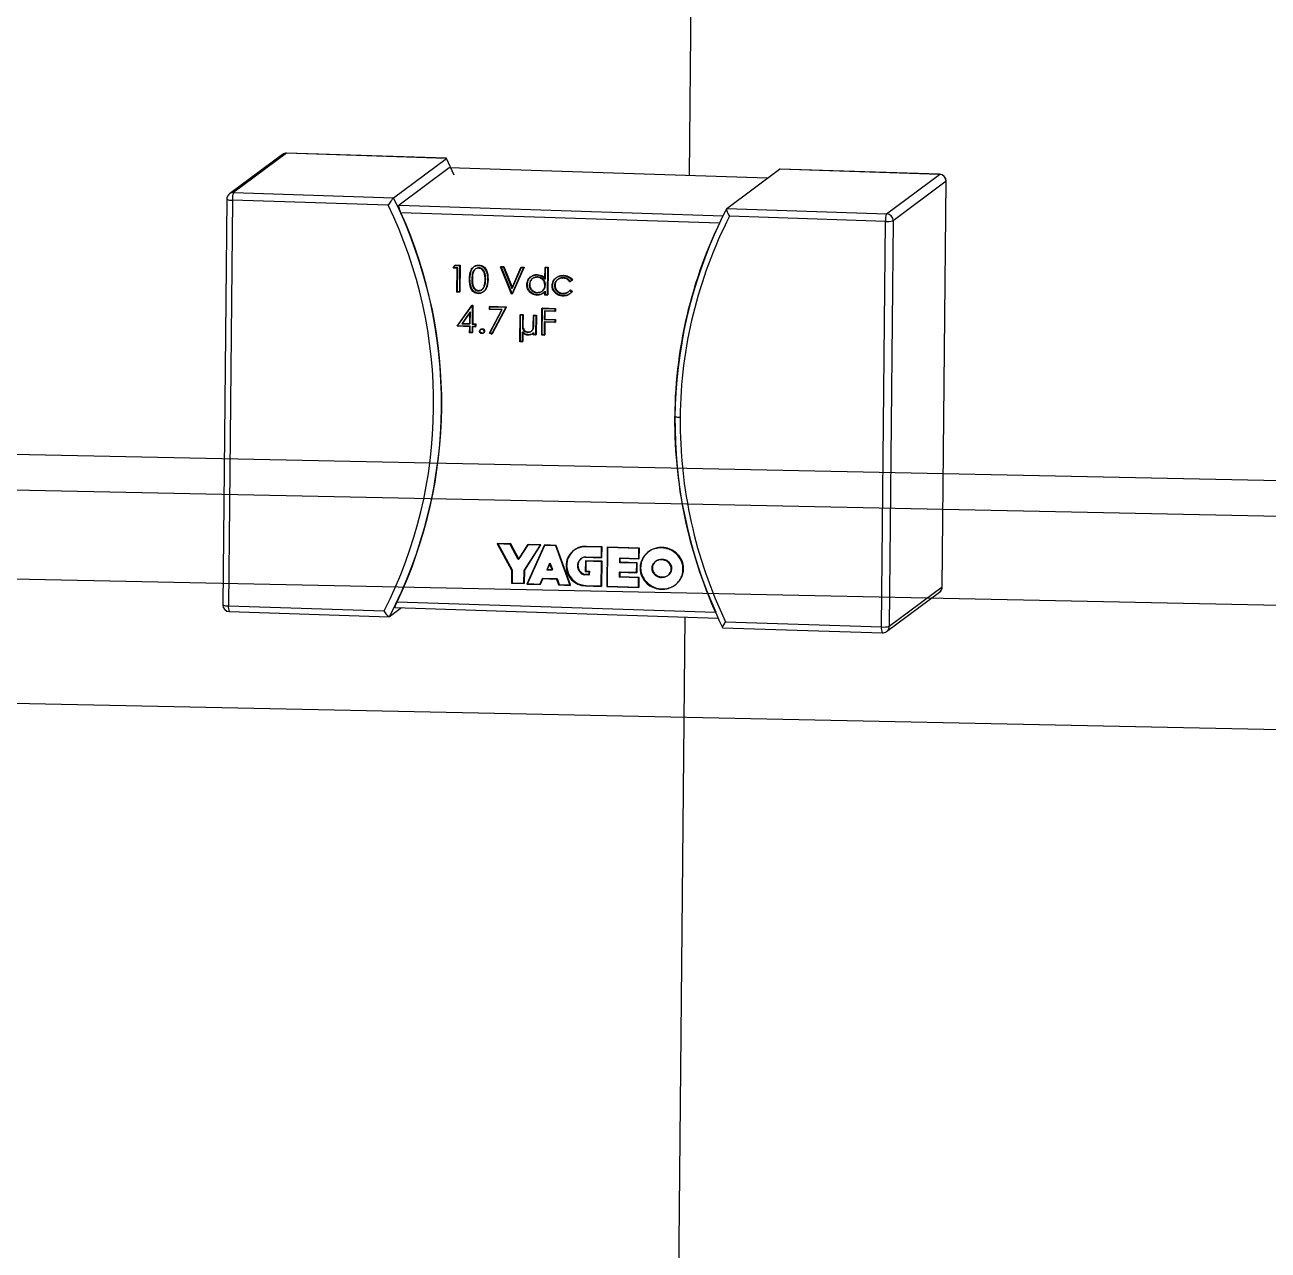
# Model space of a CAD drawing. Header units: millimetres. Extents: x -31.6 to 57.8, y -29 to 41.1.
# Drawn here: x 35.662 to 39.338, y 21.161 to 24.784 of the extents above; entities that cross this region are included whole.
import ezdxf

# ---------------------------------------------------------------- set-up
doc = ezdxf.new("R2010")
doc.units = ezdxf.units.MM

msp = doc.modelspace()

# ---------------------------------------------------------------- linework, layer by layer
at = {"color": 7, "linetype": 'Continuous', "lineweight": 25}
for p, q in [((37.6418, 26.0107), (37.6255, 24.338)), ((36.423, 24.4008), (36.2666, 24.2843)), ((36.4352, 24.4046), (36.2788, 24.2881)), ((36.4356, 24.4048), (36.4352, 24.4046)), ((36.908, 24.3892), (36.4352, 24.4046)), ((36.9084, 24.3894), (36.4356, 24.4048)), ((36.7516, 24.2727), (36.908, 24.3892)), ((36.9311, 24.3394), (36.908, 24.3892)), ((36.9081, 24.3891), (36.908, 24.3892)), ((36.9157, 24.3609), (36.7679, 24.2507)), ((36.9157, 24.3609), (36.9164, 24.3606)), ((37.8569, 24.3303), (36.9157, 24.3609)), ((37.8571, 24.3304), (36.9162, 24.361)), ((37.7367, 24.2406), (37.8931, 24.3572)), ((38.3659, 24.3418), (37.8931, 24.3572)), ((37.8951, 24.3567), (37.8931, 24.3572)), ((38.3664, 24.342), (37.8935, 24.3574)), ((38.2095, 24.2253), (38.3659, 24.3418)), ((38.3659, 24.3418), (38.3664, 24.342)), ((38.3854, 24.3214), (38.229, 24.2048)), ((38.3738, 23.122), (38.3854, 24.3214)), ((38.3741, 23.1224), (38.3857, 24.3218)), ((38.3854, 24.3214), (38.3857, 24.3218)), ((36.2586, 24.2684), (36.2469, 23.069)), ((36.2751, 24.2657), (36.2635, 23.0663)), ((36.7358, 24.2507), (36.2751, 24.2657)), ((36.2788, 24.2881), (36.7516, 24.2727)), ((36.7679, 24.2507), (37.7258, 24.2196)), ((37.715, 24.1974), (36.7736, 24.228)), ((37.7367, 24.2406), (38.2095, 24.2253)), ((38.2059, 24.2029), (37.7452, 24.2179)), ((38.1942, 23.0035), (38.2059, 24.2029)), ((38.229, 24.2048), (38.2174, 23.0054)), ((36.9278, 24.0648), (36.9325, 24.0728)), ((36.9278, 24.0648), (36.9295, 24.0661)), ((36.9399, 24.0644), (36.9278, 24.0648)), ((36.9295, 24.0661), (36.9342, 24.0741)), ((36.9416, 24.0657), (36.9295, 24.0661)), ((36.9325, 24.0728), (36.9342, 24.0741)), ((36.9325, 24.0728), (36.947, 24.0723)), ((36.9342, 24.0741), (36.9488, 24.0736)), ((36.9392, 23.9932), (36.9399, 24.0644)), ((36.9399, 24.0644), (36.9416, 24.0657)), ((36.9409, 23.9945), (36.9416, 24.0657)), ((36.947, 24.0723), (36.9463, 23.993)), ((36.947, 24.0723), (36.9488, 24.0736)), ((36.9488, 24.0736), (36.948, 23.9943)), ((36.9863, 24.0658), (36.9846, 24.0645)), ((36.991, 24.0591), (36.9893, 24.0578)), ((37.0027, 24.0725), (37.0044, 24.0738)), ((37.0029, 24.0644), (37.0046, 24.0657)), ((37.0683, 24.0684), (37.07, 24.0696)), ((37.1009, 23.988), (37.0683, 24.0684)), ((37.0683, 24.0684), (37.0759, 24.0681)), ((37.1026, 23.9893), (37.07, 24.0696)), ((37.07, 24.0696), (37.0776, 24.0694)), ((37.0759, 24.0681), (37.0776, 24.0694)), ((37.0759, 24.0681), (37.1015, 24.0048)), ((37.0776, 24.0694), (37.1032, 24.006)), ((37.1015, 24.0048), (37.1284, 24.0664)), ((37.136, 24.0662), (37.1019, 23.9879)), ((37.1032, 24.006), (37.1301, 24.0677)), ((37.1377, 24.0674), (37.1036, 23.9892)), ((37.1284, 24.0664), (37.1301, 24.0677)), ((37.1284, 24.0664), (37.136, 24.0662)), ((37.1301, 24.0677), (37.1377, 24.0674)), ((37.136, 24.0662), (37.1377, 24.0674)), ((37.1761, 24.0445), (37.1778, 24.0458)), ((37.1993, 24.0315), (37.1996, 24.0661)), ((37.1996, 24.0661), (37.2014, 24.0674)), ((37.1996, 24.0661), (37.2067, 24.0659)), ((37.201, 24.0328), (37.2014, 24.0674)), ((37.2014, 24.0674), (37.2084, 24.0672)), ((37.2067, 24.0659), (37.2059, 23.9846)), ((37.2067, 24.0659), (37.2084, 24.0672)), ((37.2084, 24.0672), (37.2076, 23.9858)), ((37.2529, 24.042), (37.2546, 24.0433)), ((36.976, 24.0317), (36.9777, 24.0329)), ((36.983, 24.0315), (36.9847, 24.0328)), ((37.0193, 24.0104), (37.021, 24.0116)), ((37.0224, 24.0302), (37.0242, 24.0315)), ((37.0295, 24.0299), (37.0312, 24.0312)), ((37.1015, 24.0048), (37.1032, 24.006)), ((37.1456, 24.0157), (37.1473, 24.0169)), ((37.1527, 24.0154), (37.1544, 24.0166)), ((37.1579, 24.0391), (37.1562, 24.0378)), ((37.1625, 24.0337), (37.1608, 24.0324)), ((37.1762, 24.0374), (37.1779, 24.0387)), ((37.1991, 24.0136), (37.2009, 24.0149)), ((37.1993, 24.0315), (37.201, 24.0328)), ((37.2204, 24.0126), (37.2221, 24.0139)), ((37.2274, 24.013), (37.2291, 24.0143)), ((37.233, 24.0366), (37.2313, 24.0353)), ((37.2375, 24.0312), (37.2358, 24.0299)), ((37.2523, 24.0349), (37.254, 24.0362)), ((37.2791, 24.0276), (37.2732, 24.0241)), ((37.2732, 24.0241), (37.2749, 24.0254)), ((37.2808, 24.0289), (37.2749, 24.0254)), ((37.2791, 24.0276), (37.2808, 24.0289)), ((36.9392, 23.9932), (36.9409, 23.9945)), ((36.9463, 23.993), (36.9392, 23.9932)), ((36.948, 23.9943), (36.9409, 23.9945)), ((36.9463, 23.993), (36.948, 23.9943)), ((37.0019, 23.9892), (37.0036, 23.9904)), ((37.0022, 23.9973), (37.0039, 23.9986)), ((37.0127, 24.0008), (37.0144, 24.002)), ((37.0204, 23.9973), (37.0221, 23.9986)), ((37.1009, 23.988), (37.1026, 23.9893)), ((37.1019, 23.9879), (37.1009, 23.988)), ((37.1019, 23.9879), (37.1036, 23.9892)), ((37.1036, 23.9892), (37.1026, 23.9893)), ((37.1753, 23.9845), (37.177, 23.9858)), ((37.1756, 23.9916), (37.1774, 23.9929)), ((37.1913, 23.9967), (37.193, 23.998)), ((37.1937, 23.9899), (37.1954, 23.9912)), ((37.1989, 23.9848), (37.199, 23.9948)), ((37.1989, 23.9848), (37.2006, 23.9861)), ((37.2059, 23.9846), (37.1989, 23.9848)), ((37.199, 23.9948), (37.2007, 23.9961)), ((37.2006, 23.9861), (37.2007, 23.9961)), ((37.2076, 23.9858), (37.2006, 23.9861)), ((37.2059, 23.9846), (37.2076, 23.9858)), ((37.2517, 23.9821), (37.2534, 23.9833)), ((37.2519, 23.9892), (37.2536, 23.9904)), ((37.2681, 23.994), (37.2698, 23.9953)), ((37.27, 23.9863), (37.2718, 23.9876)), ((37.2729, 23.9987), (37.2746, 23.9999)), ((37.2729, 23.9987), (37.2788, 23.9946)), ((37.2746, 23.9999), (37.2805, 23.9958)), ((37.2788, 23.9946), (37.2805, 23.9958)), ((36.9395, 23.8925), (36.9831, 23.9542)), ((36.9412, 23.8938), (36.9848, 23.9555)), ((36.9773, 23.9339), (36.9534, 23.9002)), ((36.979, 23.9352), (36.9552, 23.9015)), ((36.9769, 23.8995), (36.9773, 23.9339)), ((36.9773, 23.9339), (36.979, 23.9352)), ((36.9786, 23.9007), (36.979, 23.9352)), ((36.9831, 23.9542), (36.9848, 23.9555)), ((36.9831, 23.9542), (36.9845, 23.9541)), ((36.9845, 23.9541), (36.984, 23.8992)), ((36.9845, 23.9541), (36.9863, 23.9554)), ((36.9848, 23.9555), (36.9863, 23.9554)), ((36.9863, 23.9554), (36.9857, 23.9005)), ((37.035, 23.9505), (37.0367, 23.9517)), ((37.035, 23.9505), (37.0835, 23.9489)), ((37.035, 23.9423), (37.035, 23.9505)), ((37.035, 23.9423), (37.0367, 23.9436)), ((37.0715, 23.9411), (37.035, 23.9423)), ((37.0352, 23.8725), (37.0715, 23.9411)), ((37.0367, 23.9436), (37.0367, 23.9517)), ((37.0367, 23.9517), (37.0852, 23.9502)), ((37.0732, 23.9424), (37.0367, 23.9436)), ((37.037, 23.8738), (37.0732, 23.9424)), ((37.0835, 23.9489), (37.0413, 23.8689)), ((37.0852, 23.9502), (37.043, 23.8702)), ((37.0715, 23.9411), (37.0732, 23.9424)), ((37.0835, 23.9489), (37.0852, 23.9502)), ((37.1899, 23.8661), (37.1906, 23.9454)), ((37.1906, 23.9454), (37.1923, 23.9467)), ((37.1906, 23.9454), (37.229, 23.9441)), ((37.1916, 23.8674), (37.1923, 23.9467)), ((37.1923, 23.9467), (37.2307, 23.9454)), ((37.1976, 23.937), (37.1974, 23.9126)), ((37.1976, 23.937), (37.1993, 23.9383)), ((37.2289, 23.936), (37.1976, 23.937)), ((37.1993, 23.9383), (37.1991, 23.9139)), ((37.2307, 23.9373), (37.1993, 23.9383)), ((37.229, 23.9441), (37.2289, 23.936)), ((37.2289, 23.936), (37.2307, 23.9373)), ((37.229, 23.9441), (37.2307, 23.9454)), ((37.2307, 23.9454), (37.2307, 23.9373)), ((36.9534, 23.9002), (36.9552, 23.9015)), ((36.9534, 23.9002), (36.9769, 23.8995)), ((36.9552, 23.9015), (36.9786, 23.9007)), ((36.9769, 23.8995), (36.9786, 23.9007)), ((36.984, 23.8992), (36.9857, 23.9005)), ((36.984, 23.8992), (36.9931, 23.8989)), ((36.9857, 23.9005), (36.9948, 23.9002)), ((36.9931, 23.8989), (36.993, 23.8908)), ((36.9931, 23.8989), (36.9948, 23.9002)), ((36.9948, 23.9002), (36.9947, 23.8921)), ((37.125, 23.8468), (37.1258, 23.9261)), ((37.1258, 23.9261), (37.1275, 23.9274)), ((37.1258, 23.9261), (37.1328, 23.9259)), ((37.1267, 23.8481), (37.1275, 23.9274)), ((37.1275, 23.9274), (37.1345, 23.9272)), ((37.1328, 23.9259), (37.1325, 23.8942)), ((37.1325, 23.8942), (37.1342, 23.8955)), ((37.1328, 23.9259), (37.1345, 23.9272)), ((37.1345, 23.9272), (37.1342, 23.8955)), ((37.1649, 23.8938), (37.1652, 23.9249)), ((37.1649, 23.8938), (37.1666, 23.8951)), ((37.1652, 23.9249), (37.1669, 23.9261)), ((37.1652, 23.9249), (37.1722, 23.9246)), ((37.1666, 23.8951), (37.1669, 23.9261)), ((37.1669, 23.9261), (37.1739, 23.9259)), ((37.1722, 23.9246), (37.1717, 23.8667)), ((37.1722, 23.9246), (37.1739, 23.9259)), ((37.1739, 23.9259), (37.1734, 23.868)), ((37.1973, 23.9045), (37.1969, 23.8659)), ((37.1973, 23.9045), (37.199, 23.9058)), ((37.2286, 23.9035), (37.1973, 23.9045)), ((37.1974, 23.9126), (37.1991, 23.9139)), ((37.1974, 23.9126), (37.2287, 23.9116)), ((37.199, 23.9058), (37.1986, 23.8671)), ((37.2303, 23.9048), (37.199, 23.9058)), ((37.1991, 23.9139), (37.2304, 23.9129)), ((37.2287, 23.9116), (37.2286, 23.9035)), ((37.2286, 23.9035), (37.2303, 23.9048)), ((37.2287, 23.9116), (37.2304, 23.9129)), ((37.2304, 23.9129), (37.2303, 23.9048)), ((36.9395, 23.8925), (36.9412, 23.8938)), ((36.9768, 23.8913), (36.9395, 23.8925)), ((36.9786, 23.8926), (36.9412, 23.8938)), ((36.9767, 23.873), (36.9768, 23.8913)), ((36.9767, 23.873), (36.9784, 23.8743)), ((36.9837, 23.8728), (36.9767, 23.873)), ((36.9768, 23.8913), (36.9786, 23.8926)), ((36.9784, 23.8743), (36.9786, 23.8926)), ((36.9855, 23.8741), (36.9784, 23.8743)), ((36.9839, 23.8911), (36.9837, 23.8728)), ((36.9837, 23.8728), (36.9855, 23.8741)), ((36.9839, 23.8911), (36.9856, 23.8924)), ((36.993, 23.8908), (36.9839, 23.8911)), ((36.9856, 23.8924), (36.9855, 23.8741)), ((36.9947, 23.8921), (36.9856, 23.8924)), ((36.993, 23.8908), (36.9947, 23.8921)), ((37.006, 23.8777), (37.0077, 23.8789)), ((37.0101, 23.8839), (37.0083, 23.8826)), ((37.0125, 23.8708), (37.0142, 23.8721)), ((37.0127, 23.8841), (37.0144, 23.8853)), ((37.0168, 23.8723), (37.0185, 23.8736)), ((37.0192, 23.8772), (37.0209, 23.8785)), ((37.0352, 23.8725), (37.037, 23.8738)), ((37.0413, 23.8689), (37.0352, 23.8725)), ((37.043, 23.8702), (37.037, 23.8738)), ((37.0413, 23.8689), (37.043, 23.8702)), ((37.1323, 23.8744), (37.1321, 23.8466)), ((37.1323, 23.8744), (37.134, 23.8757)), ((37.134, 23.8757), (37.1338, 23.8479)), ((37.1484, 23.8664), (37.1502, 23.8677)), ((37.1486, 23.8746), (37.1503, 23.8758)), ((37.1594, 23.8784), (37.1612, 23.8797)), ((37.1613, 23.87), (37.163, 23.8712)), ((37.1646, 23.8669), (37.1647, 23.8732)), ((37.1646, 23.8669), (37.1663, 23.8682)), ((37.1717, 23.8667), (37.1646, 23.8669)), ((37.1647, 23.8732), (37.1664, 23.8745)), ((37.1663, 23.8682), (37.1664, 23.8745)), ((37.1734, 23.868), (37.1663, 23.8682)), ((37.1717, 23.8667), (37.1734, 23.868)), ((37.1899, 23.8661), (37.1916, 23.8674)), ((37.1969, 23.8659), (37.1899, 23.8661)), ((37.1986, 23.8671), (37.1916, 23.8674)), ((37.1969, 23.8659), (37.1986, 23.8671)), ((37.125, 23.8468), (37.1267, 23.8481)), ((37.1321, 23.8466), (37.125, 23.8468)), ((37.1338, 23.8479), (37.1267, 23.8481)), ((37.1321, 23.8466), (37.1338, 23.8479)), ((43.816, 23.3428), (32.2394, 23.5843)), ((43.6785, 23.2403), (32.102, 23.4818)), ((37.0585, 23.2491), (37.0602, 23.2504)), ((37.0585, 23.2491), (37.1008, 23.1712)), ((37.0967, 23.2478), (37.0585, 23.2491)), ((37.0602, 23.2504), (37.1025, 23.1724)), ((37.0984, 23.2491), (37.0602, 23.2504)), ((37.0967, 23.2478), (37.0984, 23.2491)), ((37.1204, 23.2033), (37.0967, 23.2478)), ((37.1221, 23.2046), (37.0984, 23.2491)), ((37.1479, 23.2462), (37.1204, 23.2033)), ((37.1496, 23.2475), (37.1221, 23.2046)), ((37.1378, 23.17), (37.1858, 23.2449)), ((37.1395, 23.1712), (37.1876, 23.2462)), ((37.197, 23.2446), (37.1462, 23.1303)), ((37.1479, 23.2462), (37.1496, 23.2475)), ((37.1858, 23.2449), (37.1479, 23.2462)), ((37.1987, 23.2459), (37.148, 23.1316)), ((37.1876, 23.2462), (37.1496, 23.2475)), ((37.1858, 23.2449), (37.1876, 23.2462)), ((37.197, 23.2446), (37.1987, 23.2459)), ((37.2312, 23.2435), (37.197, 23.2446)), ((37.2329, 23.2448), (37.1987, 23.2459)), ((37.2312, 23.2435), (37.2329, 23.2448)), ((37.2735, 23.1265), (37.2312, 23.2435)), ((37.2752, 23.1277), (37.2329, 23.2448)), ((37.3199, 23.2406), (37.3216, 23.2419)), ((37.3665, 23.2391), (37.3199, 23.2406)), ((37.3682, 23.2404), (37.3216, 23.2419)), ((37.3662, 23.2083), (37.3665, 23.2391)), ((37.3665, 23.2391), (37.3682, 23.2404)), ((37.3679, 23.2096), (37.3682, 23.2404)), ((37.383, 23.2386), (37.3819, 23.1229)), ((37.383, 23.2386), (37.3847, 23.2399)), ((37.4769, 23.2355), (37.383, 23.2386)), ((37.3847, 23.2399), (37.3836, 23.1242)), ((37.4786, 23.2368), (37.3847, 23.2399)), ((37.4766, 23.2047), (37.4769, 23.2355)), ((37.4769, 23.2355), (37.4786, 23.2368)), ((37.4783, 23.206), (37.4786, 23.2368)), ((32.0639, 23.2201), (43.4773, 22.982)), ((37.1204, 23.2033), (37.1221, 23.2046)), ((37.2862, 23.2309), (37.2845, 23.2296)), ((37.3073, 23.2064), (37.3056, 23.2051)), ((37.317, 23.2099), (37.3188, 23.2112)), ((37.317, 23.2099), (37.3662, 23.2083)), ((37.319, 23.1979), (37.3187, 23.1678)), ((37.3188, 23.2112), (37.3679, 23.2096)), ((37.319, 23.1979), (37.3207, 23.1992)), ((37.3665, 23.1963), (37.319, 23.1979)), ((37.3207, 23.1992), (37.3204, 23.1691)), ((37.3682, 23.1976), (37.3207, 23.1992)), ((37.3658, 23.1234), (37.3665, 23.1963)), ((37.3662, 23.2083), (37.3679, 23.2096)), ((37.3665, 23.1963), (37.3682, 23.1976)), ((37.3675, 23.1247), (37.3682, 23.1976)), ((37.4203, 23.1935), (37.4204, 23.2065)), ((37.4204, 23.2065), (37.4221, 23.2078)), ((37.4204, 23.2065), (37.4766, 23.2047)), ((37.422, 23.1948), (37.4221, 23.2078)), ((37.4221, 23.2078), (37.4783, 23.206)), ((37.4766, 23.2047), (37.4783, 23.206)), ((37.5058, 23.2259), (37.5041, 23.2246)), ((37.5271, 23.1976), (37.5254, 23.1963)), ((37.1008, 23.1712), (37.1004, 23.1331)), ((37.1008, 23.1712), (37.1025, 23.1724)), ((37.1025, 23.1724), (37.1021, 23.1344)), ((37.1374, 23.1319), (37.1378, 23.17)), ((37.1378, 23.17), (37.1395, 23.1712)), ((37.1391, 23.1332), (37.1395, 23.1712)), ((37.2131, 23.1912), (37.2046, 23.1726)), ((37.2046, 23.1726), (37.2063, 23.1739)), ((37.2046, 23.1726), (37.2211, 23.1721)), ((37.2148, 23.1925), (37.2063, 23.1739)), ((37.2063, 23.1739), (37.2229, 23.1734)), ((37.2131, 23.1912), (37.2148, 23.1925)), ((37.2211, 23.1721), (37.2131, 23.1912)), ((37.2229, 23.1734), (37.2148, 23.1925)), ((37.2211, 23.1721), (37.2229, 23.1734)), ((37.2619, 23.1847), (37.2636, 23.1859)), ((37.2952, 23.1844), (37.2969, 23.1857)), ((37.3187, 23.1678), (37.3204, 23.1691)), ((37.3187, 23.1678), (37.3289, 23.1675)), ((37.3204, 23.1691), (37.3306, 23.1688)), ((37.3289, 23.1675), (37.3288, 23.157)), ((37.3289, 23.1675), (37.3306, 23.1688)), ((37.3306, 23.1688), (37.3305, 23.1583)), ((37.4199, 23.1507), (37.42, 23.1656)), ((37.42, 23.1656), (37.4217, 23.1669)), ((37.42, 23.1656), (37.4703, 23.164)), ((37.4203, 23.1935), (37.422, 23.1948)), ((37.4706, 23.1919), (37.4203, 23.1935)), ((37.4216, 23.1519), (37.4217, 23.1669)), ((37.4217, 23.1669), (37.472, 23.1653)), ((37.4723, 23.1932), (37.422, 23.1948)), ((37.4703, 23.164), (37.4706, 23.1919)), ((37.4703, 23.164), (37.472, 23.1653)), ((37.4706, 23.1919), (37.4723, 23.1932)), ((37.472, 23.1653), (37.4723, 23.1932)), ((37.4805, 23.1781), (37.4822, 23.1794)), ((37.5153, 23.177), (37.517, 23.1783)), ((37.5727, 23.1751), (37.5744, 23.1764)), ((37.6075, 23.174), (37.6093, 23.1753)), ((37.1004, 23.1331), (37.1021, 23.1344)), ((37.1004, 23.1331), (37.1374, 23.1319)), ((37.1021, 23.1344), (37.1391, 23.1332)), ((37.1374, 23.1319), (37.1391, 23.1332)), ((37.1462, 23.1303), (37.148, 23.1316)), ((37.1462, 23.1303), (37.1842, 23.1291)), ((37.148, 23.1316), (37.1859, 23.1304)), ((37.1842, 23.1291), (37.1919, 23.1465)), ((37.1842, 23.1291), (37.1859, 23.1304)), ((37.1859, 23.1304), (37.1937, 23.1478)), ((37.1919, 23.1465), (37.1937, 23.1478)), ((37.1919, 23.1465), (37.2334, 23.1452)), ((37.1937, 23.1478), (37.2351, 23.1465)), ((37.2334, 23.1452), (37.2351, 23.1465)), ((37.2334, 23.1452), (37.2397, 23.1276)), ((37.2351, 23.1465), (37.2415, 23.1288)), ((37.2397, 23.1276), (37.2415, 23.1288)), ((37.2397, 23.1276), (37.2735, 23.1265)), ((37.2415, 23.1288), (37.2752, 23.1277)), ((37.2735, 23.1265), (37.2752, 23.1277)), ((37.3165, 23.1574), (37.3182, 23.1587)), ((37.3288, 23.157), (37.3165, 23.1574)), ((37.3305, 23.1583), (37.3182, 23.1587)), ((37.3188, 23.1249), (37.3205, 23.1262)), ((37.3188, 23.1249), (37.3658, 23.1234)), ((37.3205, 23.1262), (37.3675, 23.1247)), ((37.3288, 23.157), (37.3305, 23.1583)), ((37.3658, 23.1234), (37.3675, 23.1247)), ((37.3819, 23.1229), (37.3836, 23.1242)), ((37.3819, 23.1229), (37.4758, 23.1198)), ((37.3836, 23.1242), (37.4775, 23.1211)), ((37.4199, 23.1507), (37.4216, 23.1519)), ((37.4761, 23.1488), (37.4199, 23.1507)), ((37.4778, 23.1501), (37.4216, 23.1519)), ((37.4758, 23.1198), (37.4761, 23.1488)), ((37.4761, 23.1488), (37.4778, 23.1501)), ((37.4775, 23.1211), (37.4778, 23.1501)), ((37.5627, 23.1558), (37.5644, 23.1571)), ((37.5839, 23.1275), (37.5856, 23.1288)), ((38.3738, 23.122), (38.3741, 23.1224)), ((37.4758, 23.1198), (37.4775, 23.1211)), ((38.2096, 22.99), (38.366, 23.1066)), ((38.2174, 23.0054), (38.3738, 23.122)), ((36.2635, 23.0663), (36.7242, 23.0513)), ((36.2663, 23.0488), (36.7391, 23.0335)), ((36.7755, 23.0604), (36.7396, 23.0336)), ((36.756, 23.061), (37.7112, 23.03)), ((36.7624, 23.0782), (37.7032, 23.0476)), ((37.6128, 23.0332), (37.5913, 20.8103)), ((37.7335, 23.0185), (38.1942, 23.0035)), ((37.7242, 23.0014), (38.197, 22.9861)), ((42.996, 22.6234), (31.5827, 22.8614))]:
    msp.add_line(p, q, dxfattribs=at)
at = {"color": 7, "linetype": 'Continuous', "lineweight": 25, "flags": 128}
msp.add_lwpolyline([(37.5992, 23.6227), (37.5954, 23.6229), (37.5919, 23.6232), (37.5888, 23.6235), (37.5862, 23.6239), (37.5843, 23.6244), (37.5831, 23.6249), (37.5826, 23.6254), (37.5829, 23.6259)], dxfattribs=at)
at = {"color": 7, "linetype": 'Continuous', "lineweight": 25}
for centre, radius, start, end in [((36.435, 24.3848), 0.02, 88.1376, 126.6953), ((36.4345, 24.3854), 0.0192, 88.0166, 126.6358), ((38.3651, 24.3215), 0.0203, 359.5005, 87.7579), ((38.3657, 24.322), 0.02, 359.4437, 88.1376), ((36.2786, 24.2682), 0.02, 126.6953, 179.4437), ((36.2712, 24.2935), 0.0281, 243.1493, 277.9559), ((36.2781, 24.2688), 0.0192, 88.0166, 126.6358), ((36.3224, 24.2695), 0.0474, 156.9589, 184.6211), ((35.5212, 23.665), 1.3723, 332.605, 26.2824), ((35.5179, 23.6628), 1.3524, 333.1188, 25.7686), ((35.5219, 23.6652), 1.3724, 334.6769, 24.2105), ((38.934, 23.6145), 1.3511, 152.3936, 179.5172), ((38.2532, 24.2067), 0.0474, 156.9589, 184.6211), ((38.2087, 24.205), 0.0203, 359.5005, 87.7579), ((38.9561, 23.6104), 1.3724, 154.6769, 204.2105), ((38.931, 23.6114), 1.3319, 152.9152, 179.5145), ((38.2121, 24.268), 0.0654, 264.5269, 284.965), ((38.9754, 23.6138), 1.3926, 179.5022, 206.0805), ((38.9712, 23.6108), 1.3721, 179.5003, 205.574), ((37.318, 23.1845), 0.0562, 88.0774, 179.8419), ((37.3198, 23.1858), 0.0562, 88.0774, 179.8419), ((37.3211, 23.1843), 0.0259, 98.9506, 179.8324), ((37.3228, 23.1856), 0.0259, 98.9506, 179.8324), ((37.3211, 23.1841), 0.0593, 179.5005, 267.7579), ((37.3228, 23.1854), 0.0593, 179.5005, 267.7579), ((37.3225, 23.1842), 0.0274, 179.5693, 257.3066), ((37.3243, 23.1854), 0.0274, 179.5693, 257.3066), ((38.3541, 23.1226), 0.02, 306.6953, 359.4437), ((38.3544, 23.1221), 0.0194, 306.8483, 359.7103), ((36.2669, 23.0688), 0.02, 179.4437, 268.1376), ((36.2596, 23.0941), 0.0281, 243.1493, 277.9559), ((36.288, 23.0612), 0.025, 168.4224, 209.7511), ((38.2187, 22.9985), 0.025, 168.4224, 209.7511), ((38.2005, 23.0686), 0.0654, 264.5269, 284.965), ((38.1977, 23.006), 0.02, 268.1376, 306.6953), ((38.198, 23.0055), 0.0194, 306.8483, 359.7103)]:
    msp.add_arc(centre, radius, start, end, dxfattribs=at)
for points, knots in [([(36.7516, 24.2727), (36.7508, 24.2718), (36.7491, 24.2701), (36.7444, 24.2636), (36.7399, 24.257), (36.7372, 24.2528), (36.7358, 24.2507)], [0, 0, 0, 0, 0.278655, 0.558426, 0.779195, 1, 1, 1, 1]), ([(36.7736, 24.228), (36.7724, 24.2309), (36.77, 24.2366), (36.7678, 24.2439), (36.767, 24.249), (36.7676, 24.2501), (36.7679, 24.2507)], [0, 0, 0, 0, 0.279793, 0.559224, 0.779182, 1, 1, 1, 1]), ([(37.7367, 24.2406), (37.7364, 24.2398), (37.7358, 24.238), (37.7382, 24.2313), (37.7414, 24.2244), (37.7439, 24.2201), (37.7452, 24.2179)], [0, 0, 0, 0, 0.278655, 0.558426, 0.779195, 1, 1, 1, 1]), ([(36.976, 24.0317), (36.9764, 24.0411), (36.9769, 24.053), (36.9843, 24.0646), (36.9895, 24.0692), (36.9958, 24.0722), (37.0004, 24.0724), (37.0027, 24.0725)], [0, 0, 0, 0, 0.498702, 0.6241765, 0.7494675, 0.8747453, 1, 1, 1, 1]), ([(36.9777, 24.0329), (36.9781, 24.0424), (36.9786, 24.0542), (36.986, 24.0659), (36.9912, 24.0705), (36.9975, 24.0735), (37.0021, 24.0737), (37.0044, 24.0738)], [0, 0, 0, 0, 0.498702, 0.6241765, 0.7494675, 0.8747453, 1, 1, 1, 1]), ([(37.0029, 24.0644), (37.0011, 24.0643), (36.9974, 24.064), (36.9926, 24.0614), (36.9888, 24.0576), (36.9835, 24.0481), (36.9832, 24.0389), (36.983, 24.0315)], [0, 0, 0, 0, 0.125139, 0.250418, 0.375519, 0.500847, 1, 1, 1, 1]), ([(37.0046, 24.0657), (37.0028, 24.0655), (36.9992, 24.0653), (36.9943, 24.0627), (36.9905, 24.0589), (36.9852, 24.0494), (36.9849, 24.0401), (36.9847, 24.0328)], [0, 0, 0, 0, 0.125139, 0.250418, 0.375519, 0.500847, 1, 1, 1, 1]), ([(37.0027, 24.0725), (37.005, 24.0723), (37.0097, 24.0717), (37.0181, 24.0673), (37.0286, 24.0538), (37.0291, 24.0395), (37.0295, 24.0299)], [0, 0, 0, 0, 0.1256, 0.251197, 0.500581, 1, 1, 1, 1]), ([(37.0224, 24.0302), (37.0222, 24.0376), (37.0219, 24.0486), (37.0146, 24.0597), (37.0083, 24.0636), (37.0047, 24.0641), (37.0029, 24.0644)], [0, 0, 0, 0, 0.500072, 0.749021, 0.874598, 1, 1, 1, 1]), ([(37.0044, 24.0738), (37.0067, 24.0735), (37.0114, 24.073), (37.0198, 24.0686), (37.0303, 24.055), (37.0309, 24.0407), (37.0312, 24.0312)], [0, 0, 0, 0, 0.1256, 0.251197, 0.500581, 1, 1, 1, 1]), ([(37.0242, 24.0315), (37.0239, 24.0388), (37.0236, 24.0499), (37.0163, 24.061), (37.01, 24.0649), (37.0064, 24.0654), (37.0046, 24.0657)], [0, 0, 0, 0, 0.500072, 0.749021, 0.874598, 1, 1, 1, 1]), ([(37.1456, 24.0157), (37.1462, 24.0201), (37.1474, 24.0289), (37.1558, 24.0383), (37.1657, 24.044), (37.1727, 24.0443), (37.1761, 24.0445)], [0, 0, 0, 0, 0.279413, 0.559191, 0.779548, 1, 1, 1, 1]), ([(37.1473, 24.0169), (37.1479, 24.0214), (37.1491, 24.0302), (37.1575, 24.0396), (37.1674, 24.0452), (37.1744, 24.0456), (37.1778, 24.0458)], [0, 0, 0, 0, 0.279413, 0.559191, 0.779548, 1, 1, 1, 1]), ([(37.1761, 24.0445), (37.1813, 24.0436), (37.1906, 24.042), (37.1967, 24.0347), (37.1993, 24.0315)], [0, 0, 0, 0, 0.558426, 1, 1, 1, 1]), ([(37.1778, 24.0458), (37.183, 24.0449), (37.1924, 24.0433), (37.1984, 24.036), (37.201, 24.0328)], [0, 0, 0, 0, 0.558426, 1, 1, 1, 1]), ([(37.2204, 24.0126), (37.221, 24.0172), (37.2223, 24.0265), (37.2313, 24.0363), (37.242, 24.0415), (37.2493, 24.0419), (37.2529, 24.042)], [0, 0, 0, 0, 0.279381, 0.558782, 0.779281, 1, 1, 1, 1]), ([(37.2221, 24.0139), (37.2227, 24.0185), (37.2241, 24.0277), (37.233, 24.0376), (37.2437, 24.0428), (37.251, 24.0431), (37.2546, 24.0433)], [0, 0, 0, 0, 0.279381, 0.558782, 0.779281, 1, 1, 1, 1]), ([(37.2529, 24.042), (37.2564, 24.0416), (37.2622, 24.0409), (37.2696, 24.0375), (37.2753, 24.0334), (37.2778, 24.0295), (37.2791, 24.0276)], [0, 0, 0, 0, 0.339714, 0.560013, 0.780007, 1, 1, 1, 1]), ([(37.2546, 24.0433), (37.2581, 24.0429), (37.2639, 24.0422), (37.2713, 24.0388), (37.277, 24.0347), (37.2796, 24.0308), (37.2808, 24.0289)], [0, 0, 0, 0, 0.339714, 0.560013, 0.780007, 1, 1, 1, 1]), ([(37.0019, 23.9892), (36.9996, 23.9894), (36.995, 23.99), (36.9867, 23.9944), (36.9765, 24.008), (36.9762, 24.0222), (36.976, 24.0317)], [0, 0, 0, 0, 0.125551, 0.25109, 0.50025, 1, 1, 1, 1]), ([(37.0036, 23.9904), (37.0013, 23.9907), (36.9967, 23.9912), (36.9884, 23.9957), (36.9782, 24.0093), (36.9779, 24.0235), (36.9777, 24.0329)], [0, 0, 0, 0, 0.125551, 0.25109, 0.50025, 1, 1, 1, 1]), ([(36.983, 24.0315), (36.983, 24.0241), (36.983, 24.013), (36.9905, 24.0019), (36.9968, 23.998), (37.0004, 23.9975), (37.0022, 23.9973)], [0, 0, 0, 0, 0.500291, 0.749086, 0.874606, 1, 1, 1, 1]), ([(36.9847, 24.0328), (36.9847, 24.0253), (36.9847, 24.0142), (36.9922, 24.0032), (36.9985, 23.9993), (37.0021, 23.9988), (37.0039, 23.9986)], [0, 0, 0, 0, 0.500291, 0.749086, 0.874606, 1, 1, 1, 1]), ([(37.0295, 24.0299), (37.029, 24.0204), (37.0282, 24.0062), (37.0173, 23.9934), (37.0089, 23.9895), (37.0042, 23.9893), (37.0019, 23.9892)], [0, 0, 0, 0, 0.4994065, 0.7487427, 0.8743724, 1, 1, 1, 1]), ([(37.0022, 23.9973), (37.0044, 23.9975), (37.0087, 23.9979), (37.0154, 24.0022), (37.0178, 24.0073), (37.0193, 24.0104)], [0, 0, 0, 0, 0.280257, 0.560781, 1, 1, 1, 1]), ([(37.0312, 24.0312), (37.0307, 24.0217), (37.0299, 24.0075), (37.0191, 23.9947), (37.0106, 23.9908), (37.0059, 23.9906), (37.0036, 23.9904)], [0, 0, 0, 0, 0.4994065, 0.7487427, 0.8743724, 1, 1, 1, 1]), ([(37.0039, 23.9986), (37.0061, 23.9988), (37.0104, 23.9992), (37.0171, 24.0035), (37.0195, 24.0085), (37.021, 24.0116)], [0, 0, 0, 0, 0.280257, 0.560781, 1, 1, 1, 1]), ([(37.0193, 24.0104), (37.0203, 24.014), (37.0222, 24.0204), (37.0223, 24.0272), (37.0224, 24.0302)], [0, 0, 0, 0, 0.559599, 1, 1, 1, 1]), ([(37.021, 24.0116), (37.022, 24.0153), (37.0239, 24.0217), (37.0241, 24.0285), (37.0242, 24.0315)], [0, 0, 0, 0, 0.559599, 1, 1, 1, 1]), ([(37.1753, 23.9845), (37.1709, 23.9852), (37.1621, 23.9865), (37.1523, 23.995), (37.1464, 24.0051), (37.1459, 24.0122), (37.1456, 24.0157)], [0, 0, 0, 0, 0.279573, 0.559333, 0.779589, 1, 1, 1, 1]), ([(37.177, 23.9858), (37.1726, 23.9865), (37.1638, 23.9878), (37.1541, 23.9963), (37.1481, 24.0064), (37.1476, 24.0134), (37.1473, 24.0169)], [0, 0, 0, 0, 0.279573, 0.559333, 0.779589, 1, 1, 1, 1]), ([(37.1762, 24.0374), (37.1728, 24.0371), (37.166, 24.0365), (37.1583, 24.0307), (37.1536, 24.0233), (37.153, 24.018), (37.1527, 24.0154)], [0, 0, 0, 0, 0.279767, 0.559291, 0.779719, 1, 1, 1, 1]), ([(37.1527, 24.0154), (37.1531, 24.012), (37.154, 24.0052), (37.1601, 23.9974), (37.1677, 23.9927), (37.173, 23.992), (37.1756, 23.9916)], [0, 0, 0, 0, 0.2794286, 0.5591463, 0.7795701, 1, 1, 1, 1]), ([(37.1779, 24.0387), (37.1745, 24.0384), (37.1677, 24.0378), (37.16, 24.032), (37.1553, 24.0246), (37.1547, 24.0193), (37.1544, 24.0166)], [0, 0, 0, 0, 0.279767, 0.559291, 0.779719, 1, 1, 1, 1]), ([(37.1544, 24.0166), (37.1548, 24.0132), (37.1557, 24.0064), (37.1618, 23.9987), (37.1694, 23.994), (37.1747, 23.9933), (37.1774, 23.9929)], [0, 0, 0, 0, 0.2794286, 0.5591463, 0.7795701, 1, 1, 1, 1]), ([(37.1756, 23.9916), (37.179, 23.9919), (37.1858, 23.9925), (37.1937, 23.9981), (37.1984, 24.0056), (37.1989, 24.011), (37.1991, 24.0136)], [0, 0, 0, 0, 0.279822, 0.559387, 0.779603, 1, 1, 1, 1]), ([(37.1991, 24.0136), (37.1988, 24.0171), (37.1981, 24.024), (37.1918, 24.0317), (37.1842, 24.0365), (37.1788, 24.0371), (37.1762, 24.0374)], [0, 0, 0, 0, 0.27966, 0.55921, 0.779487, 1, 1, 1, 1]), ([(37.1774, 23.9929), (37.1807, 23.9932), (37.1875, 23.9938), (37.1954, 23.9994), (37.2001, 24.0069), (37.2006, 24.0122), (37.2009, 24.0149)], [0, 0, 0, 0, 0.279822, 0.559387, 0.779603, 1, 1, 1, 1]), ([(37.2009, 24.0149), (37.2005, 24.0184), (37.1998, 24.0253), (37.1935, 24.033), (37.1859, 24.0378), (37.1806, 24.0384), (37.1779, 24.0387)], [0, 0, 0, 0, 0.27966, 0.55921, 0.779487, 1, 1, 1, 1]), ([(37.2517, 23.9821), (37.2472, 23.9826), (37.2382, 23.9837), (37.2278, 23.9918), (37.2213, 24.0019), (37.2207, 24.009), (37.2204, 24.0126)], [0, 0, 0, 0, 0.280077, 0.559647, 0.779819, 1, 1, 1, 1]), ([(37.2534, 23.9833), (37.2489, 23.9839), (37.2399, 23.985), (37.2295, 23.993), (37.223, 24.0031), (37.2224, 24.0103), (37.2221, 24.0139)], [0, 0, 0, 0, 0.280077, 0.559647, 0.779819, 1, 1, 1, 1]), ([(37.2523, 24.0349), (37.2488, 24.0347), (37.2418, 24.0343), (37.2336, 24.0287), (37.2283, 24.0213), (37.2277, 24.0158), (37.2274, 24.013)], [0, 0, 0, 0, 0.280136, 0.559769, 0.77989, 1, 1, 1, 1]), ([(37.2274, 24.013), (37.2279, 24.0095), (37.2288, 24.0024), (37.2355, 23.9945), (37.2436, 23.9901), (37.2491, 23.9895), (37.2519, 23.9892)], [0, 0, 0, 0, 0.279332, 0.558778, 0.779267, 1, 1, 1, 1]), ([(37.254, 24.0362), (37.2505, 24.036), (37.2435, 24.0356), (37.2353, 24.03), (37.23, 24.0226), (37.2294, 24.017), (37.2291, 24.0143)], [0, 0, 0, 0, 0.280136, 0.559769, 0.77989, 1, 1, 1, 1]), ([(37.2291, 24.0143), (37.2296, 24.0107), (37.2305, 24.0037), (37.2372, 23.9958), (37.2453, 23.9913), (37.2509, 23.9907), (37.2536, 23.9904)], [0, 0, 0, 0, 0.279332, 0.558778, 0.779267, 1, 1, 1, 1]), ([(37.2732, 24.0241), (37.2699, 24.0275), (37.2641, 24.0336), (37.2559, 24.0345), (37.2523, 24.0349)], [0, 0, 0, 0, 0.5584515, 1, 1, 1, 1]), ([(37.2749, 24.0254), (37.2716, 24.0288), (37.2658, 24.0349), (37.2576, 24.0358), (37.254, 24.0362)], [0, 0, 0, 0, 0.5584515, 1, 1, 1, 1]), ([(37.199, 23.9948), (37.1952, 23.9914), (37.1884, 23.9852), (37.1793, 23.9847), (37.1753, 23.9845)], [0, 0, 0, 0, 0.558763, 1, 1, 1, 1]), ([(37.2007, 23.9961), (37.1969, 23.9927), (37.1902, 23.9865), (37.1811, 23.986), (37.177, 23.9858)], [0, 0, 0, 0, 0.558763, 1, 1, 1, 1]), ([(37.2788, 23.9946), (37.2765, 23.9919), (37.2727, 23.9874), (37.2653, 23.9838), (37.2586, 23.9821), (37.254, 23.9821), (37.2517, 23.9821)], [0, 0, 0, 0, 0.338983, 0.559249, 0.779562, 1, 1, 1, 1]), ([(37.2519, 23.9892), (37.2565, 23.9896), (37.2647, 23.9903), (37.2704, 23.9961), (37.2729, 23.9987)], [0, 0, 0, 0, 0.558788, 1, 1, 1, 1]), ([(37.2805, 23.9958), (37.2782, 23.9931), (37.2744, 23.9887), (37.267, 23.9851), (37.2603, 23.9834), (37.2557, 23.9834), (37.2534, 23.9833)], [0, 0, 0, 0, 0.338983, 0.559249, 0.779562, 1, 1, 1, 1]), ([(37.2536, 23.9904), (37.2582, 23.9909), (37.2664, 23.9916), (37.2721, 23.9974), (37.2746, 23.9999)], [0, 0, 0, 0, 0.558788, 1, 1, 1, 1]), ([(37.1342, 23.8955), (37.1342, 23.8928), (37.1342, 23.8874), (37.1381, 23.8806), (37.1441, 23.8767), (37.1482, 23.8761), (37.1503, 23.8758)], [0, 0, 0, 0, 0.281344, 0.559027, 0.779591, 1, 1, 1, 1]), ([(37.1503, 23.8758), (37.153, 23.8761), (37.1583, 23.8767), (37.1657, 23.8837), (37.1663, 23.8908), (37.1666, 23.8951)], [0, 0, 0, 0, 0.280273, 0.560295, 1, 1, 1, 1]), ([(37.006, 23.8777), (37.0062, 23.8786), (37.0064, 23.8806), (37.0082, 23.8827), (37.0104, 23.8839), (37.0119, 23.884), (37.0127, 23.8841)], [0, 0, 0, 0, 0.2795762, 0.5592837, 0.7795524, 1, 1, 1, 1]), ([(37.0125, 23.8708), (37.0116, 23.871), (37.0096, 23.8713), (37.0075, 23.8732), (37.0062, 23.8754), (37.0061, 23.8769), (37.006, 23.8777)], [0, 0, 0, 0, 0.2795812, 0.5591432, 0.7795754, 1, 1, 1, 1]), ([(37.0077, 23.8789), (37.0079, 23.8799), (37.0081, 23.8819), (37.0099, 23.884), (37.0121, 23.8852), (37.0136, 23.8853), (37.0144, 23.8853)], [0, 0, 0, 0, 0.2795762, 0.5592837, 0.7795524, 1, 1, 1, 1]), ([(37.0142, 23.8721), (37.0133, 23.8723), (37.0114, 23.8726), (37.0092, 23.8744), (37.0079, 23.8766), (37.0078, 23.8782), (37.0077, 23.8789)], [0, 0, 0, 0, 0.2795812, 0.5591432, 0.7795754, 1, 1, 1, 1]), ([(37.0192, 23.8772), (37.019, 23.8763), (37.0188, 23.8743), (37.017, 23.8722), (37.0148, 23.871), (37.0133, 23.8709), (37.0125, 23.8708)], [0, 0, 0, 0, 0.279469, 0.559358, 0.779674, 1, 1, 1, 1]), ([(37.0127, 23.8841), (37.0136, 23.8839), (37.0156, 23.8836), (37.0177, 23.8817), (37.019, 23.8796), (37.0191, 23.878), (37.0192, 23.8772)], [0, 0, 0, 0, 0.279602, 0.559212, 0.779475, 1, 1, 1, 1]), ([(37.0209, 23.8785), (37.0208, 23.8776), (37.0205, 23.8756), (37.0187, 23.8735), (37.0165, 23.8723), (37.015, 23.8722), (37.0142, 23.8721)], [0, 0, 0, 0, 0.279469, 0.559358, 0.779674, 1, 1, 1, 1]), ([(37.0144, 23.8853), (37.0153, 23.8852), (37.0173, 23.8849), (37.0194, 23.883), (37.0207, 23.8808), (37.0208, 23.8793), (37.0209, 23.8785)], [0, 0, 0, 0, 0.279602, 0.559212, 0.779475, 1, 1, 1, 1]), ([(37.1484, 23.8664), (37.1449, 23.8669), (37.1386, 23.8678), (37.1343, 23.8724), (37.1323, 23.8744)], [0, 0, 0, 0, 0.559176, 1, 1, 1, 1]), ([(37.1325, 23.8942), (37.1325, 23.8915), (37.1325, 23.8861), (37.1364, 23.8793), (37.1424, 23.8755), (37.1465, 23.8749), (37.1486, 23.8746)], [0, 0, 0, 0, 0.281344, 0.559027, 0.779591, 1, 1, 1, 1]), ([(37.1502, 23.8677), (37.1466, 23.8682), (37.1403, 23.869), (37.136, 23.8737), (37.134, 23.8757)], [0, 0, 0, 0, 0.559176, 1, 1, 1, 1]), ([(37.1647, 23.8732), (37.1635, 23.872), (37.1612, 23.8695), (37.1556, 23.8667), (37.1512, 23.8665), (37.1484, 23.8664)], [0, 0, 0, 0, 0.280394, 0.560327, 1, 1, 1, 1]), ([(37.1486, 23.8746), (37.1513, 23.8748), (37.1566, 23.8754), (37.164, 23.8824), (37.1645, 23.8895), (37.1649, 23.8938)], [0, 0, 0, 0, 0.280273, 0.560295, 1, 1, 1, 1]), ([(37.1664, 23.8745), (37.1652, 23.8733), (37.1629, 23.8708), (37.1573, 23.868), (37.1529, 23.8678), (37.1502, 23.8677)], [0, 0, 0, 0, 0.280394, 0.560327, 1, 1, 1, 1]), ([(37.6075, 23.174), (37.6074, 23.1777), (37.607, 23.1858), (37.6031, 23.1986), (37.5953, 23.2122), (37.5826, 23.2249), (37.5651, 23.2344), (37.5446, 23.2384), (37.5241, 23.2358), (37.5064, 23.2274), (37.4935, 23.2155), (37.4855, 23.2024), (37.4813, 23.1899), (37.4808, 23.1818), (37.4805, 23.1781)], [0, 0, 0, 0, 0.056583, 0.123382, 0.20173, 0.292056, 0.392873, 0.5, 0.607127, 0.707944, 0.79827, 0.876618, 0.943417, 1, 1, 1, 1]), ([(37.6093, 23.1753), (37.6091, 23.179), (37.6087, 23.1871), (37.6048, 23.1999), (37.597, 23.2135), (37.5843, 23.2262), (37.5669, 23.2357), (37.5463, 23.2397), (37.5258, 23.2371), (37.5081, 23.2287), (37.4952, 23.2168), (37.4872, 23.2037), (37.483, 23.1912), (37.4825, 23.1831), (37.4822, 23.1794)], [0, 0, 0, 0, 0.056583, 0.123382, 0.20173, 0.292056, 0.392873, 0.5, 0.607127, 0.707944, 0.79827, 0.876618, 0.943417, 1, 1, 1, 1]), ([(37.5727, 23.1751), (37.5726, 23.1767), (37.5725, 23.1802), (37.5707, 23.1856), (37.5672, 23.1914), (37.5614, 23.1969), (37.5535, 23.2009), (37.5443, 23.2026), (37.535, 23.2015), (37.5271, 23.198), (37.5212, 23.1929), (37.5176, 23.1874), (37.5157, 23.182), (37.5154, 23.1786), (37.5153, 23.177)], [0, 0, 0, 0, 0.054811, 0.119848, 0.196985, 0.287356, 0.389894, 0.5, 0.610106, 0.712644, 0.803015, 0.880152, 0.945189, 1, 1, 1, 1]), ([(37.5744, 23.1764), (37.5744, 23.178), (37.5742, 23.1814), (37.5724, 23.1869), (37.5689, 23.1927), (37.5631, 23.1981), (37.5552, 23.2022), (37.546, 23.2038), (37.5368, 23.2028), (37.5288, 23.1993), (37.5229, 23.1942), (37.5193, 23.1886), (37.5174, 23.1833), (37.5172, 23.1799), (37.517, 23.1783)], [0, 0, 0, 0, 0.054811, 0.119848, 0.196985, 0.287356, 0.389894, 0.5, 0.610106, 0.712644, 0.803015, 0.880152, 0.945189, 1, 1, 1, 1]), ([(37.4805, 23.1781), (37.4807, 23.1744), (37.4811, 23.1663), (37.485, 23.1535), (37.4927, 23.1399), (37.5055, 23.1272), (37.5229, 23.1177), (37.5434, 23.1138), (37.564, 23.1164), (37.5816, 23.1247), (37.5946, 23.1366), (37.6026, 23.1497), (37.6068, 23.1623), (37.6073, 23.1703), (37.6075, 23.174)], [0, 0, 0, 0, 0.056583, 0.123382, 0.20173, 0.292056, 0.392873, 0.5, 0.607127, 0.707944, 0.79827, 0.876618, 0.943417, 1, 1, 1, 1]), ([(37.4822, 23.1794), (37.4824, 23.1757), (37.4828, 23.1676), (37.4867, 23.1548), (37.4945, 23.1412), (37.5072, 23.1285), (37.5246, 23.119), (37.5451, 23.115), (37.5657, 23.1177), (37.5833, 23.126), (37.5963, 23.1379), (37.6043, 23.151), (37.6085, 23.1635), (37.609, 23.1716), (37.6093, 23.1753)], [0, 0, 0, 0, 0.056583, 0.123382, 0.20173, 0.292056, 0.392873, 0.5, 0.607127, 0.707944, 0.79827, 0.876618, 0.943417, 1, 1, 1, 1]), ([(37.5153, 23.177), (37.5154, 23.1754), (37.5156, 23.172), (37.5174, 23.1665), (37.5209, 23.1607), (37.5267, 23.1553), (37.5345, 23.1513), (37.5438, 23.1496), (37.553, 23.1507), (37.561, 23.1542), (37.5668, 23.1592), (37.5705, 23.1648), (37.5724, 23.1701), (37.5726, 23.1736), (37.5727, 23.1751)], [0, 0, 0, 0, 0.054811, 0.119848, 0.196985, 0.287356, 0.389894, 0.5, 0.610106, 0.712644, 0.803015, 0.880152, 0.945189, 1, 1, 1, 1]), ([(37.517, 23.1783), (37.5171, 23.1767), (37.5173, 23.1733), (37.5191, 23.1678), (37.5226, 23.162), (37.5284, 23.1566), (37.5363, 23.1525), (37.5455, 23.1509), (37.5547, 23.1519), (37.5627, 23.1555), (37.5686, 23.1605), (37.5722, 23.1661), (37.5741, 23.1714), (37.5743, 23.1748), (37.5744, 23.1764)], [0, 0, 0, 0, 0.054811, 0.119848, 0.196985, 0.287356, 0.389894, 0.5, 0.610106, 0.712644, 0.803015, 0.880152, 0.945189, 1, 1, 1, 1]), ([(36.7388, 23.0339), (36.7381, 23.034), (36.7367, 23.0342), (36.7325, 23.0389), (36.7281, 23.0449), (36.7255, 23.0491), (36.7242, 23.0513)], [0, 0, 0, 0, 0.2171905, 0.5208005, 0.760381, 1, 1, 1, 1]), ([(36.7562, 23.0615), (36.756, 23.0615), (36.7555, 23.0616), (36.757, 23.066), (36.7594, 23.0718), (36.7614, 23.076), (36.7624, 23.0782)], [0, 0, 0, 0, 0.2154889, 0.5198654, 0.7598265, 1, 1, 1, 1]), ([(37.7246, 23.0016), (37.7244, 23.0016), (37.7238, 23.0017), (37.7263, 23.0065), (37.7297, 23.0123), (37.7322, 23.0164), (37.7335, 23.0185)], [0, 0, 0, 0, 0.278655, 0.558426, 0.779195, 1, 1, 1, 1])]:
    msp.add_open_spline(points, degree=3, knots=knots, dxfattribs=at)

doc.saveas('drawing.dxf')
